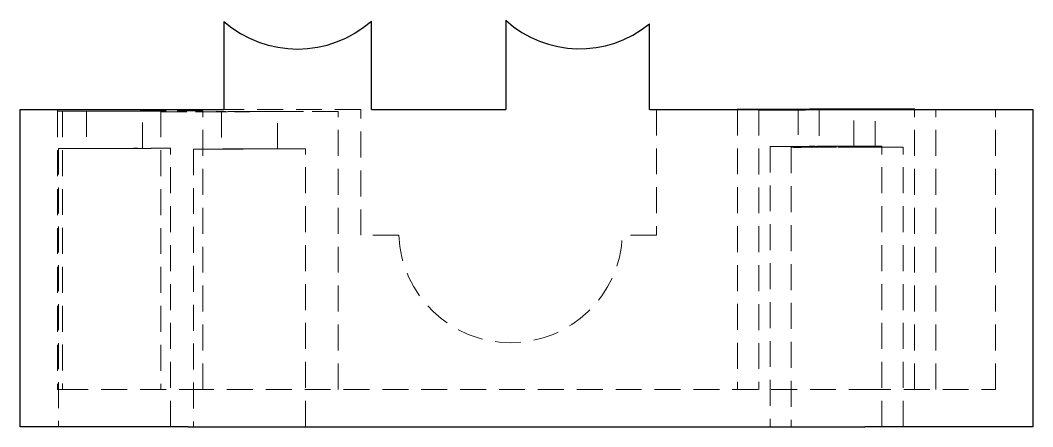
# Model space of a CAD drawing. Header units: millimetres. Extents: x 33 to 248, y 47 to 183.
# Drawn here: x 198.19 to 247.81, y 47.05 to 66.95 of the extents above; entities that cross this region are included whole.
import ezdxf

# ---------------------------------------------------------------- set-up
doc = ezdxf.new("R2010")
doc.units = ezdxf.units.MM
doc.linetypes.add('HIDDEN', pattern=[1.905, 1.27, -0.635])

msp = doc.modelspace()

# ---------------------------------------------------------------- linework, layer by layer
at = {"color": 7, "linetype": 'Continuous', "lineweight": 25}
for p, q in [((208.161, 66.89), (208.161, 62.584)), ((215.403, 62.584), (215.403, 66.913)), ((221.988, 66.95), (221.988, 62.584)), ((229.022, 62.584), (229.022, 66.774)), ((198.192, 47.05), (198.192, 62.584)), ((198.192, 62.584), (206.416, 62.584)), ((206.416, 62.584), (208.161, 62.584)), ((215.403, 62.584), (221.988, 62.584)), ((229.022, 62.584), (239.584, 62.584)), ((233.337, 62.62), (233.337, 62.584)), ((239.584, 62.584), (247.808, 62.584)), ((242.018, 62.584), (242.018, 62.62)), ((247.808, 62.584), (247.808, 47.05)), ((206.416, 47.05), (198.192, 47.05)), ((206.416, 47.05), (239.584, 47.05)), ((247.808, 47.05), (239.584, 47.05))]:
    msp.add_line(p, q, dxfattribs=at)
at = {"color": 7, "linetype": 'HIDDEN', "lineweight": 18}
for p, q in [((200.019, 62.584), (200.019, 62.496)), ((207.147, 48.878), (207.147, 62.518)), ((214.882, 62.584), (208.161, 62.584)), ((214.882, 56.421), (214.882, 62.584)), ((229.368, 62.584), (229.368, 56.421)), ((233.337, 62.584), (233.337, 48.878)), ((234.378, 62.578), (234.378, 48.878)), ((236.307, 62.61), (236.307, 60.775)), ((237.348, 62.568), (237.348, 60.733)), ((239.048, 60.775), (239.048, 62.61)), ((240.089, 60.733), (240.089, 62.568)), ((242.018, 48.878), (242.018, 62.584)), ((243.059, 48.878), (243.059, 62.578)), ((245.981, 48.878), (245.981, 62.584)), ((200.019, 62.493), (200.019, 62.496)), ((200.019, 62.493), (200.019, 48.878)), ((200.258, 62.498), (200.258, 48.878)), ((201.436, 62.507), (201.436, 60.671)), ((204.177, 60.671), (204.177, 62.507)), ((205.089, 62.492), (205.089, 48.878)), ((208.059, 62.482), (208.059, 60.646)), ((210.8, 60.646), (210.8, 62.482)), ((213.77, 48.878), (213.77, 62.492)), ((200.065, 60.667), (200.065, 47.05)), ((205.548, 47.05), (205.548, 60.684)), ((206.688, 60.642), (206.688, 47.05)), ((212.171, 47.05), (212.171, 60.658)), ((234.936, 60.771), (234.936, 47.05)), ((235.977, 60.729), (235.977, 47.05)), ((240.419, 47.05), (240.419, 60.787)), ((241.46, 47.05), (241.46, 60.745)), ((216.745, 56.421), (214.882, 56.421)), ((229.368, 56.421), (227.701, 56.421)), ((200.258, 48.878), (200.019, 48.878)), ((200.258, 48.878), (206.416, 48.878)), ((206.416, 48.878), (239.584, 48.878)), ((239.584, 48.878), (245.981, 48.878))]:
    msp.add_line(p, q, dxfattribs=at)
at = {"color": 7, "linetype": 'Continuous', "lineweight": 25}
for centre, radius, start, end in [((211.769, 71.049), 5.506, 229.06, 311.3006), ((225.607, 70.934), 5.382, 227.7531, 309.3877)]:
    msp.add_arc(centre, radius, start, end, dxfattribs=at)
at = {"color": 7, "linetype": 'HIDDEN', "lineweight": 18}
msp.add_arc((222.223, 56.644), 5.482, 182.3308, 357.6692, dxfattribs=at)
at = {"color": 7, "linetype": 'Continuous', "lineweight": 25}
msp.add_open_spline([(233.337, 62.593), (233.337, 62.594), (233.381, 62.594), (233.64, 62.595), (233.858, 62.596), (234.379, 62.598), (234.585, 62.599), (235.062, 62.6), (235.335, 62.601), (235.935, 62.603), (236.264, 62.604), (236.954, 62.606), (237.316, 62.608), (238.039, 62.61), (238.401, 62.611), (239.091, 62.613), (239.419, 62.614), (240.02, 62.615), (240.292, 62.616), (240.77, 62.617), (240.976, 62.618), (241.497, 62.619), (241.714, 62.619), (241.974, 62.619), (242.018, 62.619), (242.018, 62.619)], degree=3, knots=[0, 0, 0, 0, 0.125, 0.125, 0.25, 0.25, 0.3125, 0.3125, 0.375, 0.375, 0.4375, 0.4375, 0.5, 0.5, 0.5625, 0.5625, 0.625, 0.625, 0.6875, 0.6875, 0.75, 0.75, 0.875, 0.875, 1, 1, 1, 1], dxfattribs=at)
at = {"color": 7, "linetype": 'HIDDEN', "lineweight": 18}
for points, knots in [([(242.018, 62.619), (242.018, 62.619), (241.974, 62.618), (241.714, 62.617), (241.497, 62.616), (240.976, 62.614), (240.77, 62.614), (240.292, 62.612), (240.02, 62.611), (239.419, 62.609), (239.091, 62.608), (238.401, 62.606), (238.039, 62.605), (237.316, 62.603), (236.954, 62.602), (236.264, 62.6), (235.935, 62.599), (235.335, 62.597), (235.062, 62.596), (234.585, 62.595), (234.379, 62.595), (233.858, 62.594), (233.64, 62.593), (233.381, 62.593), (233.337, 62.593), (233.337, 62.593)], [0, 0, 0, 0, 0.125, 0.125, 0.25, 0.25, 0.3125, 0.3125, 0.375, 0.375, 0.4375, 0.4375, 0.5, 0.5, 0.5625, 0.5625, 0.625, 0.625, 0.6875, 0.6875, 0.75, 0.75, 0.875, 0.875, 1, 1, 1, 1]), ([(234.378, 62.551), (234.378, 62.552), (234.403, 62.552), (234.537, 62.553), (234.646, 62.553), (234.988, 62.555), (235.222, 62.555), (235.84, 62.558), (236.226, 62.559), (236.676, 62.56)], [0, 0, 0, 0, 0.25, 0.25, 0.5, 0.5, 0.75, 0.75, 1, 1, 1, 1]), ([(236.676, 62.556), (236.226, 62.555), (235.84, 62.554), (235.222, 62.552), (234.988, 62.552), (234.646, 62.551), (234.537, 62.551), (234.403, 62.551), (234.378, 62.551), (234.378, 62.551)], [0, 0, 0, 0, 0.25, 0.25, 0.5, 0.5, 0.75, 0.75, 1, 1, 1, 1]), ([(236.307, 62.602), (236.307, 62.602), (236.327, 62.602), (236.44, 62.603), (236.535, 62.603), (236.818, 62.604), (237.007, 62.605), (237.436, 62.606), (237.673, 62.607), (238.11, 62.608), (238.309, 62.609), (238.625, 62.61), (238.743, 62.61), (238.913, 62.61), (238.966, 62.61), (239.015, 62.61), (239.026, 62.61), (239.043, 62.61), (239.048, 62.61), (239.048, 62.61)], [0, 0, 0, 0, 0.125, 0.125, 0.25, 0.25, 0.375, 0.375, 0.5, 0.5, 0.625, 0.625, 0.75, 0.75, 0.875, 0.875, 0.9375, 0.9375, 1, 1, 1, 1]), ([(237.348, 62.56), (237.348, 62.56), (237.368, 62.56), (237.482, 62.561), (237.577, 62.561), (237.86, 62.562), (238.048, 62.563), (238.477, 62.564), (238.714, 62.565), (239.152, 62.566), (239.35, 62.567), (239.666, 62.568), (239.785, 62.568), (239.955, 62.568), (240.007, 62.568), (240.056, 62.568), (240.067, 62.568), (240.084, 62.568), (240.089, 62.568), (240.089, 62.568)], [0, 0, 0, 0, 0.125, 0.125, 0.25, 0.25, 0.375, 0.375, 0.5, 0.5, 0.625, 0.625, 0.75, 0.75, 0.875, 0.875, 0.9375, 0.9375, 1, 1, 1, 1]), ([(243.059, 62.577), (243.045, 62.577), (243.015, 62.576), (242.739, 62.575), (242.256, 62.573), (241.575, 62.571), (240.769, 62.568), (240.128, 62.566), (239.8, 62.565)], [0, 0, 0, 0, 0.137574, 0.299457, 0.487935, 0.64701, 0.819551, 1, 1, 1, 1]), ([(239.8, 62.57), (240.128, 62.571), (240.769, 62.573), (241.575, 62.575), (242.256, 62.576), (242.739, 62.577), (243.015, 62.577), (243.045, 62.577), (243.059, 62.577)], [0, 0, 0, 0, 0.180412, 0.352961, 0.512043, 0.700529, 0.86242, 1, 1, 1, 1]), ([(207.147, 62.516), (207.147, 62.516), (207.11, 62.515), (206.929, 62.514), (206.785, 62.514), (206.371, 62.512), (206.101, 62.511), (205.445, 62.509), (205.06, 62.507), (204.225, 62.505), (203.776, 62.503), (202.884, 62.501), (202.442, 62.499), (201.619, 62.497), (201.239, 62.496), (200.565, 62.494), (200.271, 62.493), (200.019, 62.493)], [0, 0, 0, 0, 0.125, 0.125, 0.25, 0.25, 0.375, 0.375, 0.5, 0.5, 0.625, 0.625, 0.75, 0.75, 0.875, 0.875, 1, 1, 1, 1]), ([(200.258, 62.498), (200.519, 62.498), (200.82, 62.499), (201.496, 62.502), (201.873, 62.503), (202.677, 62.505), (203.104, 62.506), (203.958, 62.509), (204.384, 62.51), (205.173, 62.512), (205.536, 62.513), (206.154, 62.515), (206.41, 62.515), (206.801, 62.516), (206.938, 62.516), (207.111, 62.516), (207.147, 62.516), (207.147, 62.516)], [0, 0, 0, 0, 0.125, 0.125, 0.25, 0.25, 0.375, 0.375, 0.5, 0.5, 0.625, 0.625, 0.75, 0.75, 0.875, 0.875, 1, 1, 1, 1]), ([(201.436, 62.499), (201.436, 62.499), (201.456, 62.499), (201.57, 62.5), (201.665, 62.5), (201.947, 62.501), (202.136, 62.502), (202.565, 62.503), (202.802, 62.504), (203.24, 62.505), (203.438, 62.506), (203.754, 62.506), (203.872, 62.507), (204.042, 62.507), (204.095, 62.507), (204.144, 62.507), (204.155, 62.507), (204.172, 62.507), (204.177, 62.507), (204.177, 62.507)], [0, 0, 0, 0, 0.125, 0.125, 0.25, 0.25, 0.375, 0.375, 0.5, 0.5, 0.625, 0.625, 0.75, 0.75, 0.875, 0.875, 0.9375, 0.9375, 1, 1, 1, 1]), ([(205.089, 62.465), (205.089, 62.465), (205.133, 62.465), (205.392, 62.467), (205.61, 62.468), (206.131, 62.469), (206.337, 62.47), (206.814, 62.472), (207.087, 62.473), (207.687, 62.475), (208.016, 62.476), (208.706, 62.478), (209.068, 62.479), (209.791, 62.481), (210.153, 62.482), (210.843, 62.484), (211.172, 62.485), (211.772, 62.487), (212.044, 62.487), (212.522, 62.489), (212.728, 62.489), (213.249, 62.49), (213.466, 62.49), (213.726, 62.491), (213.77, 62.491), (213.77, 62.49)], [0, 0, 0, 0, 0.125, 0.125, 0.25, 0.25, 0.3125, 0.3125, 0.375, 0.375, 0.4375, 0.4375, 0.5, 0.5, 0.5625, 0.5625, 0.625, 0.625, 0.6875, 0.6875, 0.75, 0.75, 0.875, 0.875, 1, 1, 1, 1]), ([(213.77, 62.49), (213.77, 62.49), (213.726, 62.49), (213.466, 62.489), (213.249, 62.488), (212.728, 62.486), (212.522, 62.485), (212.044, 62.483), (211.772, 62.482), (211.172, 62.48), (210.843, 62.479), (210.153, 62.477), (209.791, 62.476), (209.068, 62.474), (208.706, 62.473), (208.016, 62.471), (207.687, 62.47), (207.087, 62.469), (206.814, 62.468), (206.337, 62.467), (206.131, 62.466), (205.61, 62.465), (205.392, 62.465), (205.133, 62.464), (205.089, 62.465), (205.089, 62.465)], [0, 0, 0, 0, 0.125, 0.125, 0.25, 0.25, 0.3125, 0.3125, 0.375, 0.375, 0.4375, 0.4375, 0.5, 0.5, 0.5625, 0.5625, 0.625, 0.625, 0.6875, 0.6875, 0.75, 0.75, 0.875, 0.875, 1, 1, 1, 1]), ([(208.059, 62.474), (208.059, 62.474), (208.079, 62.474), (208.193, 62.474), (208.288, 62.475), (208.57, 62.476), (208.759, 62.476), (209.188, 62.478), (209.425, 62.478), (209.862, 62.48), (210.061, 62.48), (210.377, 62.481), (210.495, 62.481), (210.665, 62.482), (210.718, 62.482), (210.767, 62.482), (210.778, 62.482), (210.795, 62.482), (210.8, 62.482), (210.8, 62.482)], [0, 0, 0, 0, 0.125, 0.125, 0.25, 0.25, 0.375, 0.375, 0.5, 0.5, 0.625, 0.625, 0.75, 0.75, 0.875, 0.875, 0.9375, 0.9375, 1, 1, 1, 1]), ([(202.278, 60.676), (202.101, 60.675), (201.929, 60.674), (201.599, 60.673), (201.438, 60.673), (201.139, 60.672), (201.001, 60.671), (200.747, 60.67), (200.631, 60.67), (200.431, 60.669), (200.347, 60.669), (200.208, 60.668), (200.155, 60.668), (200.084, 60.668), (200.066, 60.668), (200.065, 60.667), (200.082, 60.667), (200.151, 60.667), (200.203, 60.667), (200.339, 60.668), (200.423, 60.668), (200.621, 60.668), (200.737, 60.668), (200.988, 60.669), (201.126, 60.669), (201.426, 60.67), (201.584, 60.67), (201.914, 60.671), (202.087, 60.672), (202.44, 60.673), (202.618, 60.673), (202.976, 60.674), (203.157, 60.675), (203.335, 60.676)], [0, 0, 0, 0, 0.0625, 0.0625, 0.125, 0.125, 0.1875, 0.1875, 0.25, 0.25, 0.3125, 0.3125, 0.375, 0.375, 0.4375, 0.4375, 0.5, 0.5, 0.5625, 0.5625, 0.625, 0.625, 0.6875, 0.6875, 0.75, 0.75, 0.8125, 0.8125, 0.875, 0.875, 0.9375, 0.9375, 1, 1, 1, 1]), ([(204.177, 60.68), (204.177, 60.679), (204.157, 60.679), (204.043, 60.679), (203.948, 60.678), (203.666, 60.677), (203.477, 60.677), (203.048, 60.675), (202.811, 60.675), (202.373, 60.673), (202.175, 60.673), (201.859, 60.672), (201.741, 60.672), (201.571, 60.672), (201.518, 60.671), (201.469, 60.671), (201.458, 60.671), (201.441, 60.671), (201.436, 60.671), (201.436, 60.671)], [0, 0, 0, 0, 0.125, 0.125, 0.25, 0.25, 0.375, 0.375, 0.5, 0.5, 0.625, 0.625, 0.75, 0.75, 0.875, 0.875, 0.9375, 0.9375, 1, 1, 1, 1]), ([(201.436, 60.671), (201.436, 60.672), (201.456, 60.672), (201.57, 60.672), (201.665, 60.673), (201.947, 60.674), (202.136, 60.674), (202.565, 60.676), (202.802, 60.676), (203.24, 60.678), (203.438, 60.678), (203.754, 60.679), (203.872, 60.679), (204.042, 60.68), (204.095, 60.68), (204.144, 60.68), (204.155, 60.68), (204.172, 60.68), (204.177, 60.68), (204.177, 60.68)], [0, 0, 0, 0, 0.125, 0.125, 0.25, 0.25, 0.375, 0.375, 0.5, 0.5, 0.625, 0.625, 0.75, 0.75, 0.875, 0.875, 0.9375, 0.9375, 1, 1, 1, 1]), ([(203.335, 60.676), (203.512, 60.676), (203.684, 60.677), (204.014, 60.678), (204.175, 60.678), (204.474, 60.679), (204.612, 60.68), (204.866, 60.681), (204.982, 60.681), (205.182, 60.682), (205.266, 60.682), (205.405, 60.683), (205.458, 60.683), (205.529, 60.683), (205.547, 60.684), (205.548, 60.684), (205.531, 60.684), (205.462, 60.684), (205.41, 60.684), (205.274, 60.684), (205.19, 60.683), (204.992, 60.683), (204.876, 60.683), (204.625, 60.682), (204.487, 60.682), (204.187, 60.681), (204.029, 60.681), (203.699, 60.68), (203.525, 60.679), (203.173, 60.678), (202.995, 60.678), (202.637, 60.677), (202.456, 60.676), (202.278, 60.676)], [0, 0, 0, 0, 0.0625, 0.0625, 0.125, 0.125, 0.1875, 0.1875, 0.25, 0.25, 0.3125, 0.3125, 0.375, 0.375, 0.4375, 0.4375, 0.5, 0.5, 0.5625, 0.5625, 0.625, 0.625, 0.6875, 0.6875, 0.75, 0.75, 0.8125, 0.8125, 0.875, 0.875, 0.9375, 0.9375, 1, 1, 1, 1]), ([(208.901, 60.65), (208.724, 60.65), (208.552, 60.649), (208.222, 60.648), (208.061, 60.647), (207.762, 60.646), (207.624, 60.646), (207.37, 60.645), (207.254, 60.645), (207.054, 60.644), (206.969, 60.644), (206.831, 60.643), (206.778, 60.643), (206.707, 60.642), (206.689, 60.642), (206.688, 60.642), (206.705, 60.642), (206.774, 60.642), (206.826, 60.642), (206.962, 60.642), (207.046, 60.642), (207.244, 60.643), (207.36, 60.643), (207.611, 60.644), (207.749, 60.644), (208.049, 60.645), (208.207, 60.645), (208.537, 60.646), (208.71, 60.646), (209.063, 60.647), (209.241, 60.648), (209.599, 60.649), (209.78, 60.65), (209.958, 60.65)], [0, 0, 0, 0, 0.0625, 0.0625, 0.125, 0.125, 0.1875, 0.1875, 0.25, 0.25, 0.3125, 0.3125, 0.375, 0.375, 0.4375, 0.4375, 0.5, 0.5, 0.5625, 0.5625, 0.625, 0.625, 0.6875, 0.6875, 0.75, 0.75, 0.8125, 0.8125, 0.875, 0.875, 0.9375, 0.9375, 1, 1, 1, 1]), ([(210.8, 60.654), (210.8, 60.654), (210.78, 60.654), (210.666, 60.653), (210.571, 60.653), (210.289, 60.652), (210.1, 60.651), (209.671, 60.65), (209.434, 60.649), (208.996, 60.648), (208.798, 60.648), (208.482, 60.647), (208.364, 60.646), (208.194, 60.646), (208.141, 60.646), (208.092, 60.646), (208.081, 60.646), (208.064, 60.646), (208.059, 60.646), (208.059, 60.646)], [0, 0, 0, 0, 0.125, 0.125, 0.25, 0.25, 0.375, 0.375, 0.5, 0.5, 0.625, 0.625, 0.75, 0.75, 0.875, 0.875, 0.9375, 0.9375, 1, 1, 1, 1]), ([(208.059, 60.646), (208.059, 60.646), (208.079, 60.646), (208.193, 60.647), (208.288, 60.647), (208.57, 60.648), (208.759, 60.649), (209.188, 60.65), (209.425, 60.651), (209.862, 60.652), (210.061, 60.653), (210.377, 60.653), (210.495, 60.654), (210.665, 60.654), (210.718, 60.654), (210.767, 60.654), (210.778, 60.654), (210.795, 60.654), (210.8, 60.654), (210.8, 60.654)], [0, 0, 0, 0, 0.125, 0.125, 0.25, 0.25, 0.375, 0.375, 0.5, 0.5, 0.625, 0.625, 0.75, 0.75, 0.875, 0.875, 0.9375, 0.9375, 1, 1, 1, 1]), ([(209.958, 60.65), (210.135, 60.651), (210.307, 60.651), (210.637, 60.652), (210.798, 60.653), (211.097, 60.654), (211.235, 60.654), (211.489, 60.655), (211.605, 60.656), (211.805, 60.656), (211.889, 60.657), (212.028, 60.657), (212.081, 60.658), (212.152, 60.658), (212.17, 60.658), (212.171, 60.658), (212.154, 60.658), (212.085, 60.658), (212.033, 60.658), (211.897, 60.658), (211.813, 60.658), (211.615, 60.658), (211.499, 60.657), (211.248, 60.657), (211.11, 60.656), (210.81, 60.656), (210.652, 60.655), (210.322, 60.654), (210.148, 60.654), (209.796, 60.653), (209.618, 60.652), (209.26, 60.651), (209.079, 60.651), (208.901, 60.65)], [0, 0, 0, 0, 0.0625, 0.0625, 0.125, 0.125, 0.1875, 0.1875, 0.25, 0.25, 0.3125, 0.3125, 0.375, 0.375, 0.4375, 0.4375, 0.5, 0.5, 0.5625, 0.5625, 0.625, 0.625, 0.6875, 0.6875, 0.75, 0.75, 0.8125, 0.8125, 0.875, 0.875, 0.9375, 0.9375, 1, 1, 1, 1]), ([(237.149, 60.779), (236.972, 60.778), (236.8, 60.778), (236.47, 60.777), (236.309, 60.776), (236.01, 60.775), (235.872, 60.775), (235.618, 60.774), (235.502, 60.773), (235.302, 60.772), (235.217, 60.772), (235.078, 60.771), (235.026, 60.771), (234.955, 60.771), (234.937, 60.771), (234.936, 60.77), (234.953, 60.77), (235.021, 60.77), (235.074, 60.77), (235.21, 60.771), (235.294, 60.771), (235.492, 60.771), (235.607, 60.771), (235.859, 60.772), (235.997, 60.772), (236.297, 60.773), (236.455, 60.774), (236.785, 60.775), (236.958, 60.775), (237.311, 60.776), (237.488, 60.777), (237.847, 60.778), (238.028, 60.778), (238.206, 60.779)], [0, 0, 0, 0, 0.0625, 0.0625, 0.125, 0.125, 0.1875, 0.1875, 0.25, 0.25, 0.3125, 0.3125, 0.375, 0.375, 0.4375, 0.4375, 0.5, 0.5, 0.5625, 0.5625, 0.625, 0.625, 0.6875, 0.6875, 0.75, 0.75, 0.8125, 0.8125, 0.875, 0.875, 0.9375, 0.9375, 1, 1, 1, 1]), ([(238.191, 60.737), (237.894, 60.736), (237.302, 60.734), (236.581, 60.731), (236.13, 60.73), (235.935, 60.729), (235.984, 60.729), (235.987, 60.729)], [0, 0, 0, 0, 0.2457729, 0.4915457, 0.7373186, 0.9830914, 1, 1, 1, 1]), ([(236.079, 60.729), (236.087, 60.729), (236.13, 60.728), (236.507, 60.729), (237.166, 60.731), (237.751, 60.732), (238.044, 60.733)], [0, 0, 0, 0, 0.069135, 0.379423, 0.689712, 1, 1, 1, 1]), ([(239.048, 60.783), (239.048, 60.783), (239.028, 60.782), (238.914, 60.782), (238.819, 60.782), (238.536, 60.781), (238.348, 60.78), (237.919, 60.779), (237.682, 60.778), (237.244, 60.777), (237.046, 60.776), (236.73, 60.775), (236.612, 60.775), (236.441, 60.775), (236.389, 60.775), (236.34, 60.775), (236.329, 60.775), (236.312, 60.775), (236.307, 60.775), (236.307, 60.775)], [0, 0, 0, 0, 0.125, 0.125, 0.25, 0.25, 0.375, 0.375, 0.5, 0.5, 0.625, 0.625, 0.75, 0.75, 0.875, 0.875, 0.9375, 0.9375, 1, 1, 1, 1]), ([(236.307, 60.775), (236.307, 60.775), (236.327, 60.775), (236.44, 60.775), (236.535, 60.776), (236.818, 60.777), (237.007, 60.777), (237.436, 60.779), (237.673, 60.779), (238.11, 60.781), (238.309, 60.781), (238.625, 60.782), (238.743, 60.782), (238.913, 60.783), (238.966, 60.783), (239.015, 60.783), (239.026, 60.783), (239.043, 60.783), (239.048, 60.783), (239.048, 60.783)], [0, 0, 0, 0, 0.125, 0.125, 0.25, 0.25, 0.375, 0.375, 0.5, 0.5, 0.625, 0.625, 0.75, 0.75, 0.875, 0.875, 0.9375, 0.9375, 1, 1, 1, 1]), ([(238.206, 60.779), (238.383, 60.779), (238.554, 60.78), (238.885, 60.781), (239.045, 60.781), (239.345, 60.782), (239.483, 60.783), (239.737, 60.784), (239.853, 60.784), (240.053, 60.785), (240.137, 60.785), (240.276, 60.786), (240.329, 60.786), (240.4, 60.786), (240.418, 60.787), (240.419, 60.787), (240.402, 60.787), (240.333, 60.787), (240.281, 60.787), (240.145, 60.787), (240.061, 60.786), (239.862, 60.786), (239.747, 60.786), (239.495, 60.785), (239.358, 60.785), (239.057, 60.784), (238.899, 60.784), (238.57, 60.783), (238.396, 60.782), (238.044, 60.781), (237.866, 60.781), (237.508, 60.78), (237.327, 60.779), (237.149, 60.779)], [0, 0, 0, 0, 0.0625, 0.0625, 0.125, 0.125, 0.1875, 0.1875, 0.25, 0.25, 0.3125, 0.3125, 0.375, 0.375, 0.4375, 0.4375, 0.5, 0.5, 0.5625, 0.5625, 0.625, 0.625, 0.6875, 0.6875, 0.75, 0.75, 0.8125, 0.8125, 0.875, 0.875, 0.9375, 0.9375, 1, 1, 1, 1]), ([(237.348, 60.733), (237.354, 60.733), (237.367, 60.733), (237.49, 60.733), (237.698, 60.734), (237.933, 60.735), (238.053, 60.735)], [0, 0, 0, 0, 0.206561, 0.446818, 0.720278, 1, 1, 1, 1]), ([(241.446, 60.745), (241.426, 60.745), (241.382, 60.745), (240.943, 60.744), (240.265, 60.743), (239.407, 60.74), (238.683, 60.738), (238.285, 60.737), (238.191, 60.737)], [0, 0, 0, 0, 0.173194, 0.364878, 0.556562, 0.748247, 0.939931, 1, 1, 1, 1]), ([(238.263, 60.736), (238.397, 60.737), (238.54, 60.737), (238.823, 60.738), (238.963, 60.738), (239.223, 60.739), (239.342, 60.739), (239.552, 60.74), (239.641, 60.74), (239.866, 60.741), (239.957, 60.741), (240.039, 60.741), (240.056, 60.741), (240.081, 60.741), (240.089, 60.741), (240.089, 60.741)], [0, 0, 0, 0, 0.125, 0.125, 0.25, 0.25, 0.375, 0.375, 0.5, 0.5, 0.75, 0.75, 0.875, 0.875, 1, 1, 1, 1]), ([(239.247, 60.737), (239.552, 60.738), (239.839, 60.739), (240.376, 60.74), (240.61, 60.741), (241.012, 60.743), (241.168, 60.743), (241.391, 60.744), (241.45, 60.745), (241.459, 60.745)], [0, 0, 0, 0, 0.25, 0.25, 0.5, 0.5, 0.75, 0.75, 1, 1, 1, 1])]:
    msp.add_open_spline(points, degree=3, knots=knots, dxfattribs=at)
for points in [[(200.019, 62.496), (200.019, 62.496), (200.101, 62.497), (200.258, 62.498)], [(238.961, 60.736), (239.057, 60.736), (239.152, 60.736), (239.247, 60.737)]]:
    msp.add_open_spline(points, degree=3, dxfattribs=at)

doc.saveas('drawing.dxf')
